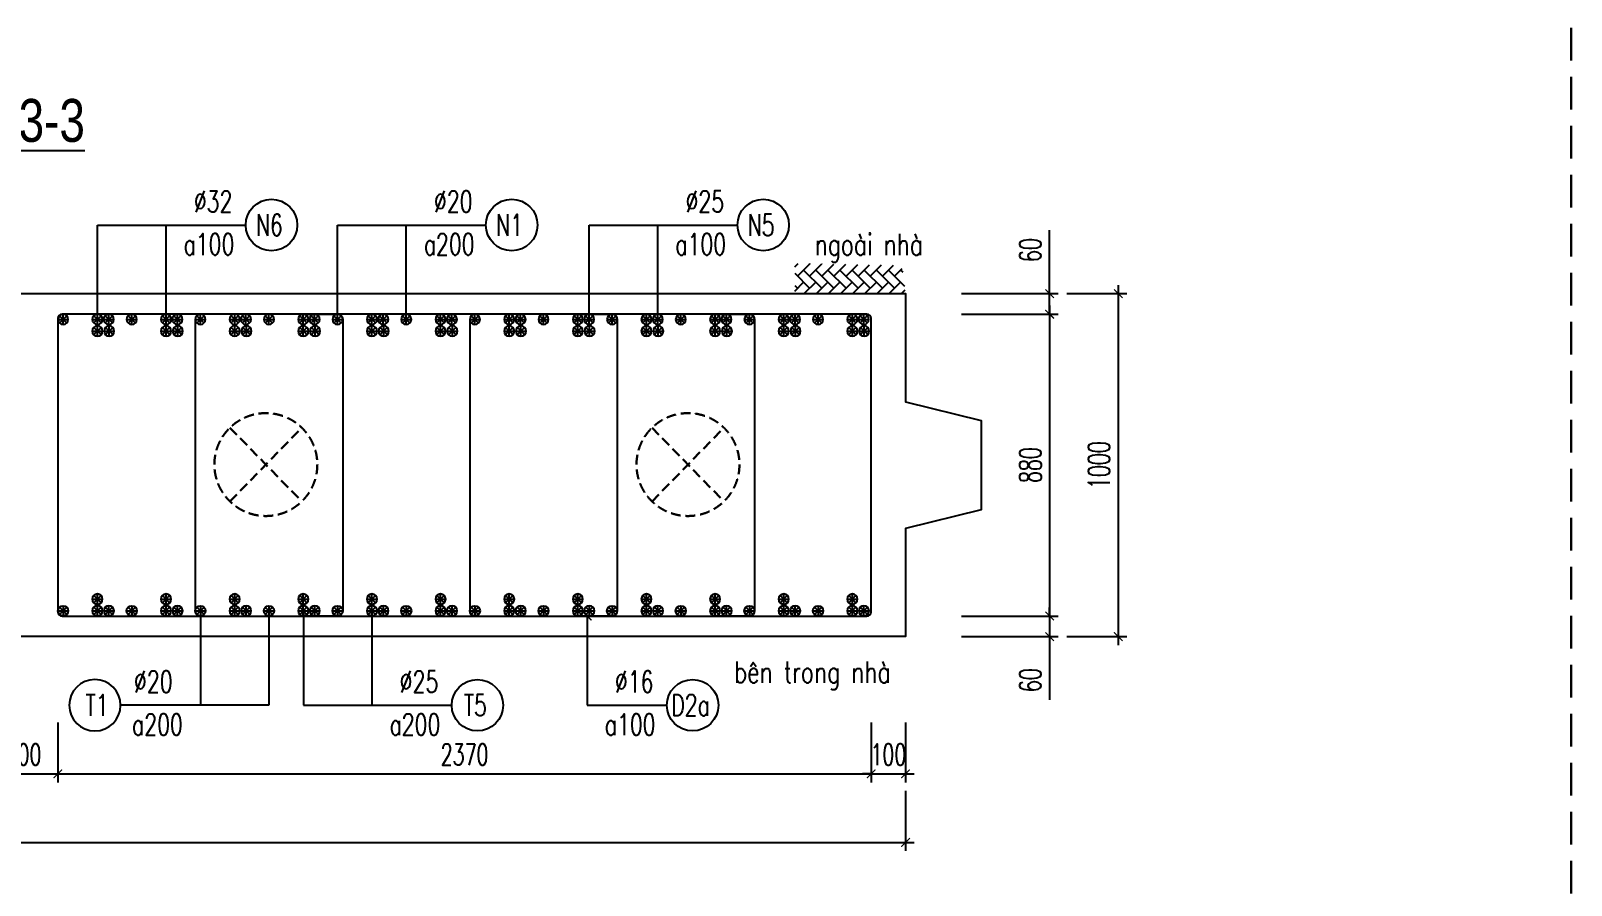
# Model space of a CAD drawing. Header units: millimetres. Extents: x -143483 to 1166745, y -1448440 to -1202244.
# Drawn here: x 283937 to 301892, y -1417672 to -1407707 of the extents above; entities that cross this region are included whole.
import ezdxf
from ezdxf.enums import TextEntityAlignment as Align

# ---------------------------------------------------------------- set-up
doc = ezdxf.new("R2010")
doc.units = ezdxf.units.MM
doc.header["$LTSCALE"] = 30
doc.header["$PDMODE"] = 3
doc.linetypes.add('DASHED', pattern=[19.05, 12.7, -6.35])
doc.layers.get('0').update_dxf_attribs({"lineweight": 9})
doc.layers.get('Defpoints').update_dxf_attribs({"lineweight": 9})
for name, color, linetype in [('ccu11-Cotthep', 9, 'Continuous'), ('ccu11-Dim', 8, 'Continuous'), ('ccu11-Hatch', 8, 'Continuous'), ('ccu11-Text', 31, 'Continuous'), ('ccu11-Thay', 7, 'Continuous'), ('ccu11-Thep', 4, 'Continuous'), ('ccu11-Thep doc', 4, 'Continuous'), ('ccu11-Thepdai', 6, 'Continuous')]:
    doc.layers.add(name, color=color, linetype=linetype)
doc.layers.add('ccu11-Khuat', color=9, linetype='DASHED', lineweight=30)
doc.layers.add('Vicom_thep doc', color=1, linetype='Continuous', lineweight=35)
doc.styles.add('ccu11-dim', font='vnsimli.shx', dxfattribs={"width": 0.65, "bigfont": 'bigfont.shx'})
doc.styles.add('ccu11-VnAvH-B', font='VHAVANB.TTF')
doc.styles.add('ccu11-vnsimli', font='vnsimli.shx', dxfattribs={"width": 0.8, "bigfont": 'vns.shx'})
doc.styles.add('ccu11-vnsimple', font='vnsimple.shx', dxfattribs={"bigfont": 'bigfont.shx'})
doc.styles.add('ccu11_simli', font='vnsimli.shx', dxfattribs={"width": 0.8})
doc.dimstyles.new('ccu11-100', dxfattribs={"dimscale": 100, "dimtxt": 2.5, "dimasz": 1, "dimexe": 1, "dimexo": 2, "dimgap": 1, "dimtad": 1, "dimdec": 0, "dimdsep": 46, "dimtxsty": 'ccu11-dim', "dimblk": 'ARCHTICK', "dimcen": -1, "dimdle": 1, "dimclrd": 256, "dimclre": 256, "dimclrt": 3, "dimadec": 0, "dimazin": 2, "dimtfac": 0.1, "dimtdec": 0, "dimtmove": 0, "dimatfit": 1, "dimldrblk": 'ARCHTICK', "dimfxl": 0, "dimtvp": 0.833333, "dimtolj": 1, "dimtzin": 12, "dimarcsym": 0})
doc.dimstyles.new('ccu11-100x4', dxfattribs={"dimscale": 100, "dimtxt": 2.5, "dimasz": 1, "dimexe": 1, "dimexo": 2, "dimgap": 1, "dimtad": 1, "dimdec": 0, "dimlfac": 0.25, "dimdsep": 46, "dimtxsty": 'ccu11-dim', "dimblk": 'ARCHTICK', "dimcen": -1, "dimdle": 1, "dimclrd": 256, "dimclre": 256, "dimclrt": 3, "dimadec": 0, "dimazin": 2, "dimtfac": 0.1, "dimtdec": 0, "dimtmove": 0, "dimatfit": 1, "dimldrblk": 'ARCHTICK', "dimfxl": 0, "dimtvp": 0.833333, "dimtolj": 1, "dimtzin": 12, "dimarcsym": 0})

# ---------------------------------------------------------------- blocks, each defined once
blk = doc.blocks.new('MCT')
at = {"ltscale": 0.005}
for p, q in [((-0.49, 0), (0.49, 0)), ((0.35, -0.35), (-0.35, 0.35)), ((-0.35, -0.35), (0.35, 0.35)), ((0, -0.49), (0, 0.49))]:
    blk.add_line(p, q, dxfattribs=at)
blk.add_circle((0, 0), 0.492, dxfattribs=at)
blk = doc.blocks.new('*U3993')
at = {"layer": 'ccu11-Thep doc', "xscale": -121.9200000001001, "yscale": 121.9200000001001, "zscale": 121.92, "rotation": 270}
blk.add_blockref('MCT', (0, 0), dxfattribs=at)
blk = doc.blocks.new('*U3994')
at = {"layer": 'ccu11-Thep doc', "color": 0, "linetype": 'ByBlock', "lineweight": -2, "transparency": 16777216}
for p in [(0, 0), (800, 0), (1600, 0), (2400, 0), (3200, 0), (4000, 0), (4800, 0), (5600, 0), (6400, 0), (7200, 0), (8000, 0), (8800, 0)]:
    blk.add_blockref('*U3993', p, dxfattribs=at)
blk = doc.blocks.new('*U3995')
at = {"layer": 'ccu11-Thep doc', "xscale": -121.9200000001001, "yscale": 121.9200000001001, "zscale": 121.92, "rotation": 270}
blk.add_blockref('MCT', (0, 0), dxfattribs=at)
blk = doc.blocks.new('*U3996')
at = {"layer": 'ccu11-Thep doc', "color": 0, "linetype": 'ByBlock', "lineweight": -2, "transparency": 16777216}
for p in [(0, 0), (800, 0), (1600, 0), (2400, 0), (3200, 0), (4000, 0), (4800, 0), (5600, 0), (6400, 0), (7200, 0), (8000, 0), (8800, 0)]:
    blk.add_blockref('*U3995', p, dxfattribs=at)
blk = doc.blocks.new('_ARCHTICK')
at = {"color": 0, "linetype": 'ByBlock', "const_width": 0.15}
blk.add_lwpolyline([(-0.5, -0.5), (0.5, 0.5)], dxfattribs=at)
blk = doc.blocks.new('*D4138')
at = {"layer": 'ccu11-Dim', "linetype": 'ByBlock', "lineweight": -2, "ltscale": 30, "transparency": 16777216}
for p, q in [((271733, -1416573), (271733, -1417273)), ((294133, -1416573), (294133, -1417273)), ((271633, -1417173), (294233, -1417173))]:
    blk.add_line(p, q, dxfattribs=at)
at = {"layer": 'Defpoints', "color": 0, "linetype": 'ByBlock', "ltscale": 30, "transparency": 16777216}
for p in [(271733, -1416373), (294133, -1416373), (294133, -1417173)]:
    blk.add_point(p, dxfattribs=at)
at = {"layer": 'ccu11-Dim', "linetype": 'ByBlock', "lineweight": -2, "ltscale": 30, "transparency": 16777216, "xscale": 100, "yscale": 100, "zscale": 100, "rotation": 180}
blk.add_blockref('_ARCHTICK', (271733, -1417173), dxfattribs=at)
at = {"layer": 'ccu11-Dim', "linetype": 'ByBlock', "lineweight": -2, "ltscale": 30, "transparency": 16777216, "xscale": 100, "yscale": 100, "zscale": 100}
blk.add_blockref('_ARCHTICK', (294133, -1417173), dxfattribs=at)
at = {"layer": 'ccu11-Dim', "color": 3, "linetype": 'ByBlock', "ltscale": 30, "transparency": 16777216, "insert": (282933, -1416948), "char_height": 250, "attachment_point": 5, "style": 'ccu11-dim'}
blk.add_mtext('\\A1;5600', dxfattribs=at)
blk = doc.blocks.new('*D4139')
at = {"layer": 'ccu11-Dim', "linetype": 'ByBlock', "lineweight": -2, "ltscale": 30, "transparency": 16777216}
for p, q in [((283452, -1415773), (283452, -1416473)), ((284252, -1415773), (284252, -1416473)), ((283352, -1416373), (284352, -1416373))]:
    blk.add_line(p, q, dxfattribs=at)
at = {"layer": 'Defpoints', "color": 0, "linetype": 'ByBlock', "ltscale": 30, "transparency": 16777216}
for p in [(283452, -1415573), (284252, -1415573), (284252, -1416373)]:
    blk.add_point(p, dxfattribs=at)
at = {"layer": 'ccu11-Dim', "linetype": 'ByBlock', "lineweight": -2, "ltscale": 30, "transparency": 16777216, "xscale": 100, "yscale": 100, "zscale": 100, "rotation": 180}
blk.add_blockref('_ARCHTICK', (283452, -1416373), dxfattribs=at)
at = {"layer": 'ccu11-Dim', "linetype": 'ByBlock', "lineweight": -2, "ltscale": 30, "transparency": 16777216, "xscale": 100, "yscale": 100, "zscale": 100}
blk.add_blockref('_ARCHTICK', (284252, -1416373), dxfattribs=at)
at = {"layer": 'ccu11-Dim', "color": 3, "linetype": 'ByBlock', "ltscale": 30, "transparency": 16777216, "insert": (283852, -1416148), "char_height": 250, "attachment_point": 5, "style": 'ccu11-dim'}
blk.add_mtext('\\A1;200', dxfattribs=at)
blk = doc.blocks.new('SHD')
at = {"layer": 'ccu11-Cotthep'}
blk.add_circle((300, 0), 300, dxfattribs=at)
at = {"layer": 'ccu11-Cotthep', "color": 31, "style": 'ccu11_simli', "width": 0.8}
blk.add_attdef('DK', text='', height=250, dxfattribs=at).set_placement((-101, 65), align=Align.BOTTOM_RIGHT)
blk.add_attdef('KH', text='', height=250, dxfattribs=at).set_placement((300, 0), align=Align.MIDDLE)
blk.add_attdef('KC', text='', height=250, dxfattribs=at).set_placement((-101, -142), align=Align.TOP_RIGHT)
blk = doc.blocks.new('ccu11_block_thep')
at = {"layer": 'ccu11-Thep', "color": 3}
for p, q in [((-0.4, 0), (0.4, 0)), ((-0.28, 0.28), (0.28, -0.28)), ((0.28, 0.28), (-0.28, -0.28)), ((0, 0.4), (0, -0.4))]:
    blk.add_line(p, q, dxfattribs=at)
at = {"layer": 'ccu11-Thep', "color": 1, "const_width": 0.0667}
blk.add_lwpolyline([(-0.4, 0, 1), (0.4, 0, 1), (-0.4, 0, 1)], format="xyb", dxfattribs=at)
at = {"layer": 'ccu11-Thep', "color": 1}
blk.add_circle((0, 0), 0.4, dxfattribs=at)
blk = doc.blocks.new('*U3997')
at = {"layer": 'Vicom_thep doc', "xscale": -150, "yscale": 150, "zscale": 150, "rotation": 180}
blk.add_blockref('ccu11_block_thep', (0, 0), dxfattribs=at)
blk = doc.blocks.new('*U3998')
at = {"layer": 'ccu11-Thep doc', "color": 0, "linetype": 'ByBlock', "lineweight": -2, "transparency": 16777216}
for p in [(0, 0), (800, 0), (1600, 0), (2400, 0), (3200, 0), (4000, 0), (4800, 0), (5600, 0), (6400, 0), (7200, 0), (8000, 0), (8800, 0)]:
    blk.add_blockref('*U3997', p, dxfattribs=at)
blk = doc.blocks.new('*U4001')
at = {"layer": 'Vicom_thep doc', "xscale": -150, "yscale": 150, "zscale": 150, "rotation": 180}
blk.add_blockref('ccu11_block_thep', (0, 0), dxfattribs=at)
blk = doc.blocks.new('*U4002')
at = {"layer": 'ccu11-Thep doc', "color": 0, "linetype": 'ByBlock', "lineweight": -2, "transparency": 16777216}
for p in [(0, 0), (800, 0), (1600, 0), (2400, 0), (3200, 0), (4000, 0), (4800, 0), (5600, 0), (6400, 0), (7200, 0), (8000, 0), (8800, 0)]:
    blk.add_blockref('*U4001', p, dxfattribs=at)
blk = doc.blocks.new('*U4005')
at = {"layer": 'Vicom_thep doc', "xscale": -150, "yscale": 150, "zscale": 150, "rotation": 180}
blk.add_blockref('ccu11_block_thep', (0, 0), dxfattribs=at)
blk = doc.blocks.new('*U4006')
at = {"layer": 'ccu11-Thep doc', "color": 0, "linetype": 'ByBlock', "lineweight": -2, "transparency": 16777216}
for p in [(0, 0), (800, 0), (1600, 0), (2400, 0), (3200, 0), (4000, 0), (4800, 0), (5600, 0), (6400, 0), (7200, 0), (8000, 0), (8800, 0)]:
    blk.add_blockref('*U4005', p, dxfattribs=at)
blk = doc.blocks.new('*U4069')
at = {"layer": 'Vicom_thep doc', "xscale": -150, "yscale": 150, "zscale": 150, "rotation": 180}
blk.add_blockref('ccu11_block_thep', (0, 0), dxfattribs=at)
blk = doc.blocks.new('*U4070')
at = {"layer": 'ccu11-Thep doc', "color": 0, "linetype": 'ByBlock', "lineweight": -2, "transparency": 16777216}
for p in [(0, 0), (800, 0), (1600, 0), (2400, 0), (3200, 0), (4000, 0), (4800, 0), (5600, 0), (6400, 0), (7200, 0), (8000, 0), (8800, 0)]:
    blk.add_blockref('*U4069', p, dxfattribs=at)
blk = doc.blocks.new('*U4077')
at = {"layer": 'Vicom_thep doc', "xscale": -150, "yscale": 150, "zscale": 150, "rotation": 180}
blk.add_blockref('ccu11_block_thep', (0, 0), dxfattribs=at)
blk = doc.blocks.new('*U4078')
at = {"layer": 'ccu11-Thep doc', "color": 0, "linetype": 'ByBlock', "lineweight": -2, "transparency": 16777216}
for p in [(0, 0), (800, 0), (1600, 0), (2400, 0), (3200, 0), (4000, 0), (4800, 0), (5600, 0), (6400, 0), (7200, 0), (8000, 0), (8800, 0)]:
    blk.add_blockref('*U4077', p, dxfattribs=at)
blk = doc.blocks.new('*U4101')
at = {"layer": 'Vicom_thep doc', "xscale": -150, "yscale": 150, "zscale": 150, "rotation": 180}
blk.add_blockref('ccu11_block_thep', (0, 0), dxfattribs=at)
blk = doc.blocks.new('*U4102')
at = {"layer": 'ccu11-Thep doc', "color": 0, "linetype": 'ByBlock', "lineweight": -2, "transparency": 16777216}
for p in [(0, 0), (800, 0), (1600, 0), (2400, 0), (3200, 0), (4000, 0), (4800, 0), (5600, 0), (6400, 0), (7200, 0), (8000, 0), (8800, 0)]:
    blk.add_blockref('*U4101', p, dxfattribs=at)
blk = doc.blocks.new('*U4095')
at = {"layer": 'Vicom_thep doc', "xscale": -150, "yscale": 150, "zscale": 150, "rotation": 180}
blk.add_blockref('ccu11_block_thep', (0, 0), dxfattribs=at)
blk = doc.blocks.new('*U4096')
at = {"layer": 'ccu11-Thep doc', "color": 0, "linetype": 'ByBlock', "lineweight": -2, "transparency": 16777216}
for p in [(0, 0), (800, 0), (1600, 0), (2400, 0), (3200, 0), (4000, 0), (4800, 0), (5600, 0), (6400, 0), (7200, 0), (8000, 0), (8800, 0)]:
    blk.add_blockref('*U4095', p, dxfattribs=at)
blk = doc.blocks.new('*D4169')
at = {"layer": 'ccu11-Dim', "linetype": 'ByBlock', "lineweight": -2, "ltscale": 30, "transparency": 16777216}
for p, q in [((295813, -1410773), (295813, -1410033)), ((294785, -1410773), (295913, -1410773)), ((295813, -1411013), (295813, -1410773)), ((294785, -1411013), (295913, -1411013)), ((295813, -1411013), (295813, -1411113))]:
    blk.add_line(p, q, dxfattribs=at)
at = {"layer": 'Defpoints', "color": 0, "linetype": 'ByBlock', "ltscale": 30, "transparency": 16777216}
for p in [(294585, -1410773), (294585, -1411013), (295813, -1411013)]:
    blk.add_point(p, dxfattribs=at)
at = {"layer": 'ccu11-Dim', "linetype": 'ByBlock', "lineweight": -2, "ltscale": 30, "transparency": 16777216, "xscale": 100, "yscale": 100, "zscale": 100}
for p, rotation in [((295813, -1410773), 270), ((295813, -1411013), 90)]:
    blk.add_blockref('_ARCHTICK', p, dxfattribs=dict(at, rotation=rotation))
at = {"layer": 'ccu11-Dim', "color": 3, "linetype": 'ByBlock', "ltscale": 30, "transparency": 16777216, "insert": (295588, -1410265), "char_height": 250, "attachment_point": 5, "rotation": 90, "style": 'ccu11-dim'}
blk.add_mtext('\\A1;60', dxfattribs=at)
blk = doc.blocks.new('*D4170')
at = {"layer": 'ccu11-Dim', "linetype": 'ByBlock', "lineweight": -2, "ltscale": 30, "transparency": 16777216}
for p, q in [((295813, -1410913), (295813, -1414633)), ((294785, -1411013), (295913, -1411013)), ((294785, -1414533), (295913, -1414533))]:
    blk.add_line(p, q, dxfattribs=at)
at = {"layer": 'Defpoints', "color": 0, "linetype": 'ByBlock', "ltscale": 30, "transparency": 16777216}
for p in [(294585, -1411013), (294585, -1414533), (295813, -1414533)]:
    blk.add_point(p, dxfattribs=at)
at = {"layer": 'ccu11-Dim', "linetype": 'ByBlock', "lineweight": -2, "ltscale": 30, "transparency": 16777216, "xscale": 100, "yscale": 100, "zscale": 100}
for p, rotation in [((295813, -1411013), 90), ((295813, -1414533), 270)]:
    blk.add_blockref('_ARCHTICK', p, dxfattribs=dict(at, rotation=rotation))
at = {"layer": 'ccu11-Dim', "color": 3, "linetype": 'ByBlock', "ltscale": 30, "transparency": 16777216, "insert": (295588, -1412773), "char_height": 250, "attachment_point": 5, "rotation": 90, "style": 'ccu11-dim'}
blk.add_mtext('\\A1;880', dxfattribs=at)
blk = doc.blocks.new('*D4171')
at = {"layer": 'ccu11-Dim', "linetype": 'ByBlock', "lineweight": -2, "ltscale": 30, "transparency": 16777216}
for p, q in [((295813, -1414533), (295813, -1414433)), ((294785, -1414533), (295913, -1414533)), ((295813, -1414533), (295813, -1414773)), ((294785, -1414773), (295913, -1414773)), ((295813, -1414773), (295813, -1415512))]:
    blk.add_line(p, q, dxfattribs=at)
at = {"layer": 'Defpoints', "color": 0, "linetype": 'ByBlock', "ltscale": 30, "transparency": 16777216}
for p in [(294585, -1414533), (295813, -1414533), (294585, -1414773)]:
    blk.add_point(p, dxfattribs=at)
at = {"layer": 'ccu11-Dim', "linetype": 'ByBlock', "lineweight": -2, "ltscale": 30, "transparency": 16777216, "xscale": 100, "yscale": 100, "zscale": 100}
for p, rotation in [((295813, -1414533), 270), ((295813, -1414773), 90)]:
    blk.add_blockref('_ARCHTICK', p, dxfattribs=dict(at, rotation=rotation))
at = {"layer": 'ccu11-Dim', "color": 3, "linetype": 'ByBlock', "ltscale": 30, "transparency": 16777216, "insert": (295588, -1415281), "char_height": 250, "attachment_point": 5, "rotation": 90, "style": 'ccu11-dim'}
blk.add_mtext('\\A1;60', dxfattribs=at)
blk = doc.blocks.new('*D4172')
at = {"layer": 'ccu11-Dim', "linetype": 'ByBlock', "lineweight": -2, "ltscale": 30, "transparency": 16777216}
for p, q in [((296613, -1410673), (296613, -1414873)), ((296013, -1410773), (296713, -1410773)), ((296013, -1414773), (296713, -1414773))]:
    blk.add_line(p, q, dxfattribs=at)
at = {"layer": 'Defpoints', "color": 0, "linetype": 'ByBlock', "ltscale": 30, "transparency": 16777216}
for p in [(295813, -1410773), (295813, -1414773), (296613, -1414773)]:
    blk.add_point(p, dxfattribs=at)
at = {"layer": 'ccu11-Dim', "linetype": 'ByBlock', "lineweight": -2, "ltscale": 30, "transparency": 16777216, "xscale": 100, "yscale": 100, "zscale": 100}
for p, rotation in [((296613, -1410773), 90), ((296613, -1414773), 270)]:
    blk.add_blockref('_ARCHTICK', p, dxfattribs=dict(at, rotation=rotation))
at = {"layer": 'ccu11-Dim', "color": 3, "linetype": 'ByBlock', "ltscale": 30, "transparency": 16777216, "insert": (296388, -1412773), "char_height": 250, "attachment_point": 5, "rotation": 90, "style": 'ccu11-dim'}
blk.add_mtext('\\A1;1000', dxfattribs=at)
blk = doc.blocks.new('*D4191')
at = {"layer": 'ccu11-Dim', "linetype": 'ByBlock', "lineweight": -2, "ltscale": 30, "transparency": 16777216}
for p, q in [((284252, -1415773), (284252, -1416473)), ((293733, -1415773), (293733, -1416473)), ((284152, -1416373), (293833, -1416373))]:
    blk.add_line(p, q, dxfattribs=at)
at = {"layer": 'Defpoints', "color": 0, "linetype": 'ByBlock', "ltscale": 30, "transparency": 16777216}
for p in [(284252, -1415573), (293733, -1415573), (293733, -1416373)]:
    blk.add_point(p, dxfattribs=at)
at = {"layer": 'ccu11-Dim', "linetype": 'ByBlock', "lineweight": -2, "ltscale": 30, "transparency": 16777216, "xscale": 100, "yscale": 100, "zscale": 100, "rotation": 180}
blk.add_blockref('_ARCHTICK', (284252, -1416373), dxfattribs=at)
at = {"layer": 'ccu11-Dim', "linetype": 'ByBlock', "lineweight": -2, "ltscale": 30, "transparency": 16777216, "xscale": 100, "yscale": 100, "zscale": 100}
blk.add_blockref('_ARCHTICK', (293733, -1416373), dxfattribs=at)
at = {"layer": 'ccu11-Dim', "color": 3, "linetype": 'ByBlock', "ltscale": 30, "transparency": 16777216, "insert": (288993, -1416148), "char_height": 250, "attachment_point": 5, "style": 'ccu11-dim'}
blk.add_mtext('\\A1;2370', dxfattribs=at)
blk = doc.blocks.new('*D4192')
at = {"layer": 'ccu11-Dim', "linetype": 'ByBlock', "lineweight": -2, "ltscale": 30, "transparency": 16777216}
for p, q in [((293733, -1415773), (293733, -1416473)), ((294133, -1415773), (294133, -1416473)), ((293733, -1416373), (293633, -1416373)), ((293733, -1416373), (294133, -1416373)), ((294133, -1416373), (294233, -1416373))]:
    blk.add_line(p, q, dxfattribs=at)
at = {"layer": 'Defpoints', "color": 0, "linetype": 'ByBlock', "ltscale": 30, "transparency": 16777216}
for p in [(293733, -1415573), (294133, -1415573), (294133, -1416373)]:
    blk.add_point(p, dxfattribs=at)
at = {"layer": 'ccu11-Dim', "linetype": 'ByBlock', "lineweight": -2, "ltscale": 30, "transparency": 16777216, "xscale": 100, "yscale": 100, "zscale": 100}
blk.add_blockref('_ARCHTICK', (293733, -1416373), dxfattribs=at)
at = {"layer": 'ccu11-Dim', "linetype": 'ByBlock', "lineweight": -2, "ltscale": 30, "transparency": 16777216, "xscale": 100, "yscale": 100, "zscale": 100, "rotation": 180}
blk.add_blockref('_ARCHTICK', (294133, -1416373), dxfattribs=at)
at = {"layer": 'ccu11-Dim', "color": 3, "linetype": 'ByBlock', "ltscale": 30, "transparency": 16777216, "insert": (293933, -1416148), "char_height": 250, "attachment_point": 5, "style": 'ccu11-dim'}
blk.add_mtext('\\A1;100', dxfattribs=at)

msp = doc.modelspace()

# ---------------------------------------------------------------- hatches: boundary and pattern name
at = {"layer": 'ccu11-Hatch', "ltscale": 10}
h = msp.add_hatch(dxfattribs=at)
h.set_pattern_fill('AR-HBONE', color=256, scale=25, angle=270, style=0)
h.set_pattern_definition([(45, (-2969009.52, 365683.33), (141.4213562, 4e-14), [300, -100]), (315, (-2968938.81, 365754.04), (141.4213562, 4e-14), [300, -100])])
h.paths.add_polyline_path([(292840.98, -1410420.14), (292840.98, -1410772.87), (294133.34, -1410772.87), (294090.48, -1410441.56)])

# ---------------------------------------------------------------- linework, layer by layer
at = {"layer": 'ccu11-Khuat'}
msp.add_line((301892.29, -1384812.07), (301892.29, -1441879.92), dxfattribs=at)
at = {"layer": 'ccu11-Khuat', "ltscale": 0.3}
for p, q in [((286257.82, -1412337.15), (287096.06, -1413195.86)), ((286257.82, -1413195.86), (287096.06, -1412337.15)), ((291178.21, -1412337.15), (292016.44, -1413195.86)), ((291178.21, -1413195.86), (292016.44, -1412337.15))]:
    msp.add_line(p, q, dxfattribs=at)
for centre in [(286676.94, -1412766.51), (291597.32, -1412766.51)]:
    msp.add_circle(centre, 600, dxfattribs=at)
at = {"layer": 'ccu11-Thay'}
msp.add_lwpolyline([(271733.34, -1410772.87), (294133.34, -1410772.87), (294133.34, -1412032.87), (295013.11, -1412252.87), (295013.11, -1413292.87), (294133.34, -1413512.87), (294133.34, -1414772.87), (271733.34, -1414772.87), (271733.34, -1413512.87), (270853.57, -1413292.87), (270853.57, -1412252.87), (271733.34, -1412032.87)], close=True, dxfattribs=at)
at = {"layer": 'ccu11-Thepdai'}
msp.add_lwpolyline([(288709.1, -1411012.87), (284303.34, -1411012.87, 0.41421356), (284253.34, -1411062.87), (284253.34, -1414482.87, 0.41421356), (284303.34, -1414532.87), (288709.1, -1414532.87), (293683.34, -1414532.87, 0.41421356), (293733.34, -1414482.87), (293733.34, -1411062.87, 0.41421356), (293683.34, -1411012.87)], format="xyb", close=True, dxfattribs=at)
for points in [[(286333.34, -1411012.87), (285913.34, -1411012.87, 0.41421356), (285853.34, -1411072.87), (285853.34, -1414472.87, 0.41421356), (285913.34, -1414532.87), (286333.34, -1414532.87)], [(287093.34, -1411012.87), (287513.34, -1411012.87, -0.41421356), (287573.34, -1411072.87), (287573.34, -1414472.87, -0.41421356), (287513.34, -1414532.87), (287093.34, -1414532.87)], [(289533.34, -1411012.87), (289113.34, -1411012.87, 0.41421356), (289053.34, -1411072.87), (289053.34, -1414472.87, 0.41421356), (289113.34, -1414532.87), (289533.34, -1414532.87)], [(290293.34, -1411012.87), (290713.34, -1411012.87, -0.41421356), (290773.34, -1411072.87), (290773.34, -1414472.87, -0.41421356), (290713.34, -1414532.87), (290293.34, -1414532.87)], [(291893.34, -1411012.87), (292313.34, -1411012.87, -0.41421356), (292373.34, -1411072.87), (292373.34, -1414472.87, -0.41421356), (292313.34, -1414532.87), (291893.34, -1414532.87)]]:
    msp.add_lwpolyline(points, format="xyb", dxfattribs=at)

# ---------------------------------------------------------------- block references
at = {"layer": 'ccu11-Cotthep'}
ref = msp.add_blockref('SHD', (286442.34, -1409972.51), dxfattribs=at)
ref.add_attrib('KH', 'N6', dxfattribs={"color": 31, "height": 250, "style": 'ccu11-vnsimple', "width": 0.7}).set_placement((286717.34, -1409972.51), align=Align.MIDDLE_CENTER)
ref.add_attrib('KC', 'a100', dxfattribs={"color": 31, "height": 250, "style": 'ccu11-vnsimple', "width": 0.7}).set_placement((286013.76, -1410072.51), align=Align.TOP_CENTER)
ref.add_attrib('DK', '`32', dxfattribs={"color": 31, "height": 250, "style": 'ccu11-vnsimple', "width": 0.7}).set_placement((286061.56, -1409897.51), align=Align.BOTTOM_CENTER)
ref = msp.add_blockref('SHD', (289242.34, -1409972.51), dxfattribs=at)
ref.add_attrib('KH', 'N1', dxfattribs={"color": 31, "height": 250, "style": 'ccu11-vnsimple', "width": 0.7}).set_placement((289517.34, -1409972.51), align=Align.MIDDLE_CENTER)
ref.add_attrib('KC', 'a200', dxfattribs={"color": 31, "height": 250, "style": 'ccu11-vnsimple', "width": 0.7}).set_placement((288813.76, -1410072.51), align=Align.TOP_CENTER)
ref.add_attrib('DK', '`20', dxfattribs={"color": 31, "height": 250, "style": 'ccu11-vnsimple', "width": 0.7}).set_placement((288861.56, -1409897.51), align=Align.BOTTOM_CENTER)
ref = msp.add_blockref('SHD', (292174.38, -1409972.51), dxfattribs=at)
ref.add_attrib('KH', 'N5', dxfattribs={"color": 31, "height": 250, "style": 'ccu11-vnsimple', "width": 0.7}).set_placement((292449.38, -1409972.51), align=Align.MIDDLE_CENTER)
ref.add_attrib('KC', 'a100', dxfattribs={"color": 31, "height": 250, "style": 'ccu11-vnsimple', "width": 0.7}).set_placement((291745.8, -1410072.51), align=Align.TOP_CENTER)
ref.add_attrib('DK', '`25', dxfattribs={"color": 31, "height": 250, "style": 'ccu11-vnsimple', "width": 0.7}).set_placement((291793.6, -1409897.51), align=Align.BOTTOM_CENTER)
ref = msp.add_blockref('SHD', (284984.34, -1415573.23), dxfattribs=dict(at, xscale=-1))
ref.add_attrib('KH', 'T1', dxfattribs={"color": 31, "height": 250, "style": 'ccu11-vnsimple', "width": 0.7}).set_placement((284709.34, -1415573.23), align=Align.MIDDLE_CENTER)
ref.add_attrib('KC', 'a200', dxfattribs={"color": 31, "height": 250, "style": 'ccu11-vnsimple', "width": 0.7}).set_placement((285412.92, -1415673.23), align=Align.TOP_CENTER)
ref.add_attrib('DK', '`20', dxfattribs={"color": 31, "height": 250, "style": 'ccu11-vnsimple', "width": 0.7}).set_placement((285365.12, -1415498.23), align=Align.BOTTOM_CENTER)
ref = msp.add_blockref('SHD', (288843.02, -1415573.23), dxfattribs=at)
ref.add_attrib('KH', 'T5', dxfattribs={"color": 31, "height": 250, "style": 'ccu11-vnsimple', "width": 0.7}).set_placement((289118.02, -1415573.23), align=Align.MIDDLE_CENTER)
ref.add_attrib('KC', 'a200', dxfattribs={"color": 31, "height": 250, "style": 'ccu11-vnsimple', "width": 0.7}).set_placement((288414.44, -1415673.23), align=Align.TOP_CENTER)
ref.add_attrib('DK', '`25', dxfattribs={"color": 31, "height": 250, "style": 'ccu11-vnsimple', "width": 0.7}).set_placement((288462.24, -1415498.23), align=Align.BOTTOM_CENTER)
ref = msp.add_blockref('SHD', (291351.67, -1415573.23), dxfattribs=at)
ref.add_attrib('KH', 'D2a', dxfattribs={"color": 31, "height": 250, "style": 'ccu11-vnsimple', "width": 0.7}).set_placement((291626.67, -1415573.23), align=Align.MIDDLE_CENTER)
ref.add_attrib('KC', 'a100', dxfattribs={"color": 31, "height": 250, "style": 'ccu11-vnsimple', "width": 0.7}).set_placement((290923.09, -1415673.23), align=Align.TOP_CENTER)
ref.add_attrib('DK', '`16', dxfattribs={"color": 31, "height": 250, "style": 'ccu11-vnsimple', "width": 0.7}).set_placement((290970.89, -1415498.23), align=Align.BOTTOM_CENTER)
at = {"layer": 'ccu11-Thep doc'}
for name, p in [('*U3994', (284313.34, -1411072.87)), ('*U3998', (284713.34, -1411072.87)), ('*U4006', (284845.38, -1411072.87)), ('*U4070', (284713.34, -1411209.32)), ('*U4102', (284850.56, -1411209.32)), ('*U4078', (284713.34, -1414335.47)), ('*U4002', (284713.34, -1414472.87)), ('*U4096', (284847.52, -1414472.87))]:
    msp.add_blockref(name, p, dxfattribs=at)
at = {"layer": 'ccu11-Thep doc', "xscale": -1, "rotation": 180}
msp.add_blockref('*U3996', (284313.34, -1414472.87), dxfattribs=at)

# ---------------------------------------------------------------- texts
at = {"layer": 'ccu11-Text', "color": 3, "style": 'ccu11-VnAvH-B', "width": 0.8}
msp.add_text('%%UmÆt c¾t 3-3', height=500, dxfattribs=at).set_placement((282933.34, -1409002.74), align=Align.CENTER)
at = {"layer": 'ccu11-Text', "linetype": 'Continuous', "style": 'ccu11-vnsimli', "width": 0.75}
for s, p in [('ngoµi nhµ', (293704.17, -1410324.72)), ('bªn trong nhµ', (293045.93, -1415311.33))]:
    msp.add_text(s, height=250, dxfattribs=at).set_placement(p, align=Align.CENTER)

# ---------------------------------------------------------------- dimensions: what is measured, and where the dimension line sits
at = {"layer": 'ccu11-Dim', "linetype": 'ByBlock', "ltscale": 30}
for base, p1, p2, angle, picture, middle in [((295813.11, -1411012.87), (294584.71, -1410772.87), (294584.71, -1411012.87), 90, '*D4169', (295813.11, -1410264.88)), ((295813.11, -1414532.87), (294584.71, -1414772.87), (294584.71, -1414532.87), 270, '*D4171', (295813.11, -1415280.85))]:
    dim = msp.add_linear_dim(base=base, p1=p1, p2=p2, angle=angle, dimstyle='ccu11-100x4', dxfattribs=at)
    dim.commit()
    dim.dimension.update_dxf_attribs({"geometry": picture, "text_midpoint": middle, "dimtype": 160})
dim = msp.add_linear_dim(base=(296613.11, -1414772.87), p1=(295813.11, -1410772.87), p2=(295813.11, -1414772.87), angle=90, dimstyle='ccu11-100x4', dxfattribs=at)
dim.commit()
dim.dimension.update_dxf_attribs({"geometry": '*D4172', "text_midpoint": (296388.11, -1412772.87)})
for base, p1, p2, angle, override, picture, middle in [((295813.11, -1414532.87), (294584.71, -1411012.87), (294584.71, -1414532.87), 90, {"dimtmove": 1}, '*D4170', (295588.11, -1412772.87)), ((294133.34, -1416373.23), (293733.34, -1415573.23), (294133.34, -1415573.23), 180, {"dimtix": 1}, '*D4192', (293933.34, -1416148.23))]:
    dim = msp.add_linear_dim(base=base, p1=p1, p2=p2, angle=angle, dimstyle='ccu11-100x4', override=override, dxfattribs=at)
    dim.commit()
    dim.dimension.update_dxf_attribs({"geometry": picture, "text_midpoint": middle})
for base, p1, p2, picture, middle in [((284251.84, -1416373.23), (283451.84, -1415573.23), (284251.84, -1415573.23), '*D4139', (283851.84, -1416148.23)), ((293733.34, -1416373.23), (284251.84, -1415573.23), (293733.34, -1415573.23), '*D4191', (288992.59, -1416148.23)), ((294133.34, -1417173.23), (271733.34, -1416373.23), (294133.34, -1416373.23), '*D4138', (282933.34, -1416948.23))]:
    dim = msp.add_linear_dim(base=base, p1=p1, p2=p2, dimstyle='ccu11-100x4', dxfattribs=at)
    dim.commit()
    dim.dimension.update_dxf_attribs({"geometry": picture, "text_midpoint": middle})

# ---------------------------------------------------------------- leaders
at = {"layer": 'ccu11-Cotthep'}
for points in [[(284713.34, -1411072.87), (284713.34, -1409972.51), (286442.34, -1409972.51)], [(285513.34, -1411072.87), (285513.34, -1409972.51), (286442.34, -1409972.51)], [(287513.34, -1411072.87), (287513.34, -1409972.51), (289242.34, -1409972.51)], [(288313.34, -1411072.87), (288313.34, -1409972.51), (289242.34, -1409972.51)], [(290445.38, -1411072.87), (290445.38, -1409972.51), (292174.38, -1409972.51)], [(291245.38, -1411072.87), (291245.38, -1409972.51), (292174.38, -1409972.51)], [(286713.34, -1414472.87), (286713.34, -1415573.23), (284984.34, -1415573.23)], [(285913.34, -1414472.87), (285913.34, -1415573.23), (284984.34, -1415573.23)], [(287114.02, -1414472.87), (287114.02, -1415573.23), (288843.02, -1415573.23)], [(287914.02, -1414472.87), (287914.02, -1415573.23), (288843.02, -1415573.23)]]:
    msp.add_leader(points, dimstyle='ccu11-100', override={"dimasz": 1.5, "dimgap": 1, "dimtad": 0, "dimldrblk": 'None', "dimfxl": 3, "dimfxlon": 1, "dimtfill": 1, "dimarcsym": 1}, dxfattribs=at)
at = {"layer": 'ccu11-Cotthep', "linetype": 'ByBlock', "ltscale": 30}
msp.add_leader([(290422.67, -1414532.87), (290422.67, -1415573.23), (291351.67, -1415573.23)], dimstyle='ccu11-100x4', dxfattribs=at)

doc.saveas('drawing.dxf')
